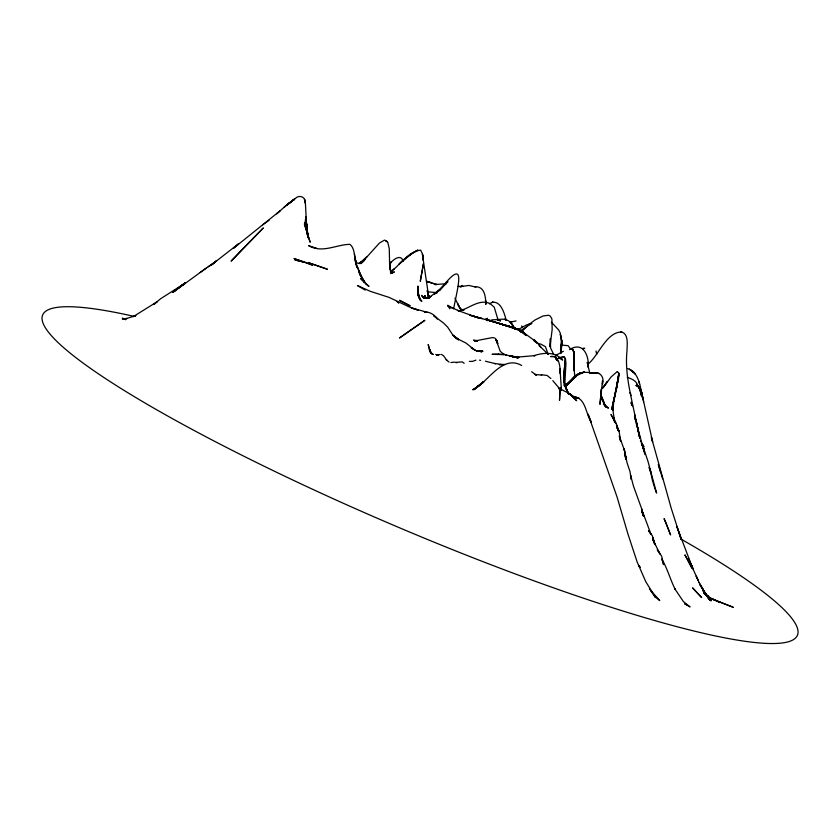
<?xml version="1.0" encoding="UTF-8"?>
<svg xmlns="http://www.w3.org/2000/svg" width="840" height="840" viewBox="0 0 840 840"><rect width="100%" height="100%" fill="white"/><g stroke="black" fill="none" stroke-linecap="round" stroke-linejoin="round"><path stroke-width="1.26" d="M564.091 385.697L563.85 374.546L565.404 358.334L563.042 356.632L559.755 357.935M600.936 394.422L600.894 399.157L601.377 389.025L599.96 404.376L602.563 380.751L602.417 384.143C604.79 376.834 599.666 370.913 592.2 373.034L594.395 373.076L590.751 372.876L591.581 372.95C585.764 371.826 579.191 371.868 574.77 376.551M574.235 361.778L574.025 370.534L573.625 365.389L574.801 375.869L574.476 374.966L575.526 376.919M573.951 370.335L573.92 352.685M560.774 352.937L561.698 342.237L560.763 353.105M617.432 371.69L618.755 373.159L618.219 378.935L612.906 404.901M618.198 376.866L616.161 390.474L618.755 373.159M618.545 378.126L619.028 374.01L612.843 404.828L618.545 378.126L614.26 399.357M453.632 308.91C457.569 287.028 467.964 253.323 439.299 290.745L447.919 281.62L433.986 294.504L439.068 290.294L429.293 297.329L424.442 298.326L430.931 296.51L428.211 297.696L423.728 297.832L421.575 295.47L423.728 297.832L426.605 298.242L422.772 296.814L426.174 298.494L424.809 295.544L425.712 298.274L428.453 298M611.856 408.954L614.155 397.499L612.822 410.225L612.413 405.836L614.554 422.142M611.856 409.427L612.371 407.117M602.984 387.965L611.09 376.95L617.117 371.669M603.928 386.6L607.446 381.402L602.028 388.447M389.55 264.39C392.175 260.012 401.257 253.082 403.106 261.324M389.739 264.149L391.293 262.132L389.655 263.529M587.779 364.35C598.615 355.772 606.323 331.916 621.758 331.989L620.634 331.737C628.95 333.27 627.071 344.169 627.018 350.543C624.572 373.569 631.113 395.861 635.502 418.194L634.83 414.96L639.923 438.26L638.106 431.078M360.875 263.655L379.449 243.033L384.562 240.061L387.198 241.71M367.195 256.431L359.111 263.655M567.294 384.72L575.053 376.268L565.614 386.253M565.708 386.169L575.432 375.942C583.349 371.584 590.888 369.411 575.547 375.858L580.325 373.076L575.316 376.036L580.135 373.139L575.432 375.942L566.034 385.697M520.863 332.514L528.812 324.608L535.048 319.956L543.091 315.956L548.699 315.242L550.389 316.26L551.901 318.895L552.163 329.427L550.043 346.742L550.379 338.604L550.578 347.991L553.434 353.829M566.087 385.655L575.768 375.721M565.73 385.896L575.663 375.784L580.419 373.065M565.772 385.875L575.873 375.669L565.194 386.337M565.226 386.327L576.051 375.606L564.805 386.369L576.65 375.911L564.522 386.075L566.643 385.507L565.299 385.675L566.045 385.518L564.575 384.741L565.708 386.463L564.774 384.962L565.415 385.749L564.879 382.798L565.95 363.416L565.404 358.334L563.85 374.546L564.26 382.263L563.861 380.51L566.171 389.109L565.257 385.959L567.263 390.526L565.351 387.24L568.302 393.404M390.779 271.94C400.302 264.59 408.261 251.538 420.661 250.142L422.835 254.898L423.339 260.295L422.425 254.405L428.883 297.885M391.671 271.1L394.475 268.464M280.256 210.62L276.623 213.853L285.631 205.958M283.962 207.417L295.481 198.314C299.544 194.303 306.044 197.19 305.298 203.123L304.437 199.395L305.435 203.668L306.768 229.152M363.143 260.757L365.19 258.983L359.604 263.288M361.001 263.519L364.644 260.4M475.933 388.112L482.318 382.662L473.939 389.718L480.113 384.752L474.936 388.909M279.699 211.113L233.384 248.378L238.718 243.653L211.554 264.841L216.447 260.831L200.109 272.548M410.33 254.688L411.191 253.964L399.063 264.233C405.962 255.811 428.431 244.335 412.02 253.302M555.461 355.541L563.399 351.298M391.724 273.399L394.38 271.845C392.543 274.418 389.141 268.527 391.818 272.927L390.096 268.674L390.894 271.11L390.663 270.312M287.091 204.782L294.609 199.07M483.777 382.137L472.752 389.792L476.921 387.314L483.409 381.633L477.918 386.536C490.067 378.074 503.843 355.194 521.63 365.474M287.028 204.823L294.536 199.143M286.713 205.054L294.389 199.29M286.902 204.908L294.462 199.216M286.839 204.96L294.305 199.364M262.647 224.837L269.084 220.3M206.084 268.191L173.082 292.236L185.724 282.513L172.767 292.278L185.252 282.923L172.463 292.31L184.769 283.374L160.703 298.683L153.941 304.311L157.143 301.76L133.329 316.575L135.891 315.661L124.373 319.169L122.294 318.885L127.04 318.486L124.373 319.169L125.402 319.316L122.398 318.203L125.685 319.736M520.349 330.803L530.827 323.915M489.342 303.881L493.048 302.001L492.219 302.316C501.07 300.919 504.368 313.394 506.173 320.166M359.961 263.12L361.651 262.028L359.457 263.498L363.332 260.726C361.421 262.909 356.486 265.24 355.373 260.81L356.233 263.193L355.194 258.899L356.36 265.031C353.923 259.046 355.645 248.861 349.913 244.325C336.189 244.566 322.256 253.607 308.595 245.658L316.974 248.42M208.247 266.763L214.242 263.109M518.028 329.679L526.47 324.923L530.807 323.694M569.604 349.545C583.065 341.061 589.113 355.488 588.347 367.563L587.275 362.355L589.817 373.38M559.251 358.27L561.278 357.336L558.201 358.187M489.416 320.943L492.03 319.851L496.703 319.599L500.409 320.764M511.182 321.951L516.096 320.911M530.754 323.778L528.455 324.649L531.856 323.463M510.437 322.182L512.075 321.605M475.933 360.119L472.469 361.41L469.382 361.379M480.68 351.656L482.874 351.173L480.848 351.561L482.675 351.435L476.133 350.679L481.95 351.593M427.235 298.274L427.833 298.158M450.891 362.512L454.681 362.124M440.087 354.532L436.674 354.931L438.543 355.478L435.75 354.449M584.776 348.317L582.603 348.506L584.441 348.432M562.223 345.135L568.113 345.671L570.318 348.737M559.692 358.302L562.202 358.134M541.579 374.766L547.061 375.449L550.872 378.473M458.042 286.409L463.008 286.272L459.827 286.797L468.72 285.421L475.829 287.07L474.989 286.744M427.728 291.764L436.495 292.667M505.155 364.423L499.254 364.644L503.811 364.665L494.666 363.51L495.506 363.689L485.436 361.211M570.675 349.146L572.387 349.282M594.562 373.065L599.298 373.464M539.931 374.913L534.996 374.409L536.561 375.333L531.625 371.742M540.54 374.976L541.769 375.123M435.33 292.519L437.356 292.75M481.541 351.53L476.249 350.763L481.404 351.519L475.661 350.448L471.177 347.739L475.136 350.322L465.895 343.004L458.283 339.192L452.865 335.149L458.315 339.654M479.493 360.15L480.627 360.329M426.552 281.221L437 284.54L435.036 284.529L446.334 283.71M457.023 362.723L455.574 362.429L462.189 361.882L464.184 363.29M475.083 286.786C484.827 286.219 485.583 296.993 485.877 304.227M536.718 343.235L540.855 344.127L545.454 346.679L548.111 354.291M473.393 316.218L482.244 318.581L469.749 315.189L499.034 323.369M434.364 284.067L433.87 283.952M635.712 385.55L638.264 386.159L639.502 388.175L641.498 393.33L638.043 385.466L640.122 390.022L641.76 396.879L639.502 388.175L637.13 385.14L640.122 390.022L638.904 387.114L636.688 385.749M506.352 355.047L505.239 354.743L518.091 357.966L509.397 355.856L518.543 357.609L509.649 355.961L518.973 357.315L510.132 356.244L519.75 356.916L535.101 355.593L533.82 355.73C543.47 352.495 555.356 351.519 562.643 360.066L558.736 357.798M522.302 332.062L517.892 329.364L485.384 319.147L507.308 325.815L498.887 323.337M495.863 322.497L516.548 328.818M522.049 332.031L517.787 329.332L485.982 319.452L495.358 322.35M426.573 281.379L430.689 282.671L426.437 281.327M500.577 320.838L497.385 319.82C506.079 317.635 511.507 321.048 514.531 328.713M505.397 325.258C512.474 327.968 521.419 328.944 526.281 335.465M506.394 325.553L516.799 328.986L524.044 332.808L518.648 329.28L499.38 323.516L519.246 329.91L521.871 332.105M518.28 329.522L506.898 325.7L517.787 329.332L524.738 333.848L518.28 329.522L522.155 332.315M507.392 325.846L518.763 329.711L521.913 332.062M518.763 329.711L507.896 325.994L518.112 329.522M477.152 341.439L473.54 340.169L477.803 340.631L474.6 341.019L492.534 337.565L494.897 338.111M627.564 368.529C640.175 372.781 640.143 388.815 643.094 399.389L640.973 389.624L652.627 441.83L651.347 437.178L671.16 508.043L681.135 539.301L676.83 526.491L692.559 568.019L688.496 558.768L692.738 568.418L688.663 559.209L692.927 568.806L688.989 560.091L699.374 583.065M426.657 298.326L424.862 297.675L426.101 298.337M474.212 316.365L478.443 317.93L457.538 310.38L459.05 310.937L447.741 305.76L452.099 307.996M505.817 354.9L502.593 353.556L503.654 354.165L500.252 351.33L495.925 339.444M514.521 328.251L520.181 330.372L523.362 333.302M511.518 327.149L516.873 329.553M636.468 385.434L638.264 386.159L639.629 388.7L636.678 384.09M534.167 341.082L537.485 342.783L540.792 347.214L539.186 345.576L548.216 354.354M573.017 396.816L576.398 398.244L569.153 393.414L558.4 388.048L560.585 389.834L558.653 388.195L560.07 389.204L559.514 400.26L560.07 389.204L552.783 380.646M509.387 326.456L515.33 329.028M433.482 354.469L430.531 352.485L431.76 353.798M431.928 283.101L431.088 282.702M627.228 377.255C631.187 378.872 636.027 380.257 637.381 384.878M535.332 341.733L537.485 342.783L522.165 331.548L526.218 335.548M685.251 604.075L687.068 605.01L685.062 603.971M575.578 397.016L577.595 398.097L574.917 396.984C585.827 398.57 586.047 414.834 591.276 422.09L588.042 414.078L617.064 496.997L627.921 533.914L637.109 561.887L645.76 581.658L655.578 597.555L650.748 590.835M684.957 603.939L690.081 606.921L683.445 601.629L674.762 588.777L675.224 589.407C670.236 579.6 667.517 568.67 661.815 559.073L663.569 564.596L661.626 556.133L657.29 549.707L659.977 554.001L652.806 539.458L655.116 544.635L652.68 537.232L654.433 543.354M400.229 300.741L410.183 305.855L399.483 300.321L400.418 300.846M441.294 354.365L443.478 355.719L446.964 360.486L446.166 359.667L449.032 362.093M365.169 290.084L357.578 285.621L370.598 291.428L389.088 297.392L408.796 306.737L418.435 310.254L411.138 307.892L426.825 312.123L424.294 311.871C429.618 311.703 434.511 314.591 437.462 318.99L433.734 315.683L443.541 323.043L447.594 327.065L453.065 335.349L458.588 339.675M604.317 405.457L608.401 408.209L605.178 404.954M450.503 307.178L447.699 305.245L449.001 307.135M704.55 593.408L708.992 596.642L704.162 593.061M387.303 241.773L385.854 240.681L387.786 242.309L389.277 248.745L389.687 267.887L389.582 261.513L390.684 273.599M458.514 339.602L453.558 335.843L458.241 339.581M366.345 284.382L368.981 286.43L360.654 278.534L366.345 284.382L359.373 273.357L364.403 282.282M523.499 333.501L525.389 335.024M456.876 338.541L453.348 335.675L457.957 339.581M655.221 596.82L659.736 600.6L649.373 588.913M534.125 339.822L535.605 341.082L533.914 339.633M519.246 329.91L522.008 332.367M704.498 593.544L707.133 596.012L704.329 592.83L707.165 596.179L699.993 584.441L706.671 595.634M560.585 389.834L559.283 388.563L560.795 390.086M397.834 302.232L397.068 301.423L398.758 303.24M551.481 322.266L558.674 329.983L560.227 333.007L561.771 341.492L561.078 352.989L561.729 340.452L560.312 334.404L561.771 341.492L561.729 340.452L561.246 352.506L560.5 349.524L561.466 351.834L561.089 350.511M705.516 594.311L700.193 584.829L706.913 595.907M560.9 390.212L559.661 388.784L561.11 390.464M419.654 299.45L421.89 301.203L420.284 300.143L417.816 294.861L420.977 300.72L417.753 292.824L419.339 298.347M603.435 403.736L605.808 406.518L600.852 397.205L605.871 407.159L600.695 394.81M509.786 321.531L511.182 323.159M509.88 321.625L511.361 323.389M638.642 565.467L639.923 567.053M705.747 594.615L711.123 600.894L704.728 593.764L710.619 600.369L704.308 593.029L710.356 600.096L704.099 592.662L710.105 599.823L703.899 592.284L709.852 599.55L703.689 591.917L709.611 599.277L703.49 591.538L709.107 598.721L703.08 590.772L705.989 594.909L699.111 582.466M432.369 354.459L430.08 350.921L430.931 353.115L429.796 349.944L430.794 353.052L429.629 349.356M454.913 298.179L459.9 308.133L457.663 303.786L459.9 308.133L463.019 310.411L460.331 309.33L464.173 309.824L460.814 310.369C470.431 307.681 479.378 298.893 489.993 303.502L494.235 307.188L498.036 319.925L497.469 318.266M641.928 443.636L643.944 446.723L641.372 442.68M639.849 567.252L638.621 565.278L639.912 567.368M511.697 323.862L514.069 327.863M514.227 328.135L511.865 324.125L514.385 328.419M425.712 298.274L425.05 296.279L426.174 298.494M596.001 350.973L596.704 354.428M572.796 349.892L573.899 352.096L574.098 360.276M390.81 270.984L391.913 273.042M573.762 351.677L572.712 349.545M557.046 359.804L555.429 356.685L550.547 356.548C559.524 354.753 560.165 367.343 560.312 373.674L560.038 368.897L561.425 390.169M557.624 360.906L555.607 357L557.13 360.35L555.66 357.074L556.658 359.415M364.445 282.261L358.691 270.911L362.197 278.975M603.96 402.318L600.841 394.643M521.619 325.899L522.365 327.421M449.463 308.018L449.306 307.419L449.831 308.794L449.431 307.786M496.692 341.114L495.757 339.15L497.375 342.584M425.313 296.961L425.607 297.581M700.025 584.451L699.836 584.052M697.641 579.264L696.213 576.167L698.387 580.871M495.999 339.602L497.501 342.962M631.627 403.862L632.541 405.919L631.743 403.935M496.041 339.685L497.574 343.151M497.69 343.55L496.115 339.854L497.606 343.245M505.176 318.329L505.974 320.177M641.372 443.173L644.081 449.431L642.191 444.98M496.072 339.769L497.637 343.35M556.71 359.51L555.755 357.231L556.721 359.646M624.76 451.195L623.648 448.487L624.876 451.71L625.769 459.281L624.95 452.319L625.916 459.333L624.971 452.666L626.062 459.396L624.981 453.044L627.091 462.913L630.063 471.744L631.05 479.136L630.577 475.178L633.444 486.024L641.687 508.83L643.167 515.855M362.744 280.13L356.433 264.149L354.406 253.942M654.832 488.344L656.597 493.048L648.05 461.601L642.243 443.961L644.343 451.846L642.138 445.011M556.742 359.804L555.839 357.389L556.626 359.457M428.39 297.455L427.256 290.483L428.788 298.463M648.952 467.481L650.611 471.87L649.919 468.647L652.743 481.961M653.153 483.074L654.549 487.337M430.983 353.189L429.849 350.133L430.889 353.147M308.868 238.602L310.159 242.12M310.096 241.93L304.395 223.818L308.679 238.151L304.857 222.023L308.406 237.899L305.382 219.849L308.238 237.857L305.77 218.033L307.44 234.203M634.63 416.997L636.269 421.554L634.473 416.147M556.689 359.678L555.933 357.536L556.92 360.318M357.179 266.396L360.392 275.667M640.437 440.822L640.721 441.672M624.593 450.796L619.3 436.002L620.571 441.157L619.111 431.435L616.539 426.552L619.017 431.267L616.55 426.342L618.965 431.204L616.35 424.106L610.974 414.477L615.962 423.486L613.63 417.469L614.292 420.945M429.114 297.329L428.536 295.481M568.554 394.044L567.788 391.598L568.47 394.044M429.188 347.918L428.211 344.505L429.314 350.102M660.502 471.65L658.329 464.478L662.634 478.853M429.681 349.556L430.689 352.957M638.788 381.37L639.639 384.237M429.23 297.801L428.211 294.336L428.484 295.292M630.536 393.813L630.178 392.522L631.029 395.598M631.134 403.158L631.732 405.342M654.465 543.449L652.292 535.647L648.47 530.565L651.115 534.618L644.5 516.894L641.97 512.243L644.291 516.548L641.886 509.995L643.493 515.928L641.687 508.83M556.994 360.465L556.353 358.144L556.994 360.518M634.756 417.27L636.489 424.011M644.952 454.577L636.615 423.812L639.86 438.239M638.957 434.406L639.807 438.123M641.13 390.474L643.639 401.772M419.381 298.2L417.721 290.703L418.562 296.184M631.953 405.405L631.271 402.181L631.732 404.702M638.432 431.435L636.542 422.478L638.117 430.679M635.387 418.582L635.827 420.756M635.166 417.491L635.88 421.229M636.352 423.717L636.825 426.206M355.761 261.734L356.727 267.466M487.631 320.481L487.231 318.203L487.641 320.681M485.615 301.423L485.846 303.912L485.52 300.363L485.835 303.765M561.361 389.739L561.141 387.377L561.351 389.949M485.583 301.067L485.814 303.555M307.587 235.358L305.897 217.277L307.262 234.171M418.635 296.026L417.869 286.01L418.509 295.606M307.293 234.287L305.97 216.647L306.757 229.362M573.92 352.495L574.13 360.37M601.02 394.622L601.083 397.194M680.82 538.997A409.92 56.49 23 0 1 697.988 631.995A409.92 56.49 23 0 1 168.62 416.535A409.92 56.49 23 0 1 133.581 316.27M561.466 339.927L561.361 351.173L561.466 339.927M423.444 263.697L420.305 281.148L423.444 263.697M247.958 243.6L231.095 261.135L263.34 227.923L247.958 243.6M412.598 328.808L399.452 338.006L424.882 320.303L412.598 328.808M461.486 286.356L460.929 286.493L462.031 286.262L461.486 286.356M498.656 354.092L492.019 354.312L504.346 354.637L498.656 354.092M577.983 397.667L576.692 397.551L577.983 397.667M300.584 261.272L294.945 259.97L304.742 262.322L300.584 261.272M424.914 298.084L423.066 297.224L424.914 298.084M577.563 397.688L578.76 398.034L577.563 397.688M505.596 325.332L501.291 324.24L508.882 326.298L505.596 325.332M327.306 269.22L308.858 262.815L327.306 269.22M304.112 261.923L293.969 258.552L312.669 265.167L304.112 261.923M733.194 607.257L709.202 597.88L733.194 607.257M720.174 602.49L708.414 597.146L720.174 602.49M564.144 357.01L563.336 356.664L564.144 357.01M633.045 371.742L629.37 369.18L634.211 372.697L633.045 371.742M569.667 393.781L569.153 393.414L576.681 400.722L569.667 393.781M633.003 371.616L631.89 370.598L635.24 373.937L633.003 371.616M701.568 597.524L692.738 588L701.568 597.524M688.663 561.824L684.915 554.862L691.94 568.155L688.663 561.824M391.818 272.927L390.737 270.827L391.724 272.811M573.688 351.593L572.764 349.692L573.657 351.572M497.406 342.678L495.8 339.224L497.406 342.678M666.246 523.488L664.083 518.658L670.593 534.954L666.246 523.488M618.839 431.078L616.56 425.733L618.775 431.036M556.773 359.856L556.059 357.725L556.773 359.909M618.492 430.931L616.518 424.882L618.408 430.931M556.804 359.961L556.101 357.798L556.815 360.014M429.177 297.696L428.18 294.231L429.145 297.675M556.952 360.36L556.3 358.082L556.962 360.423"/></g></svg>
